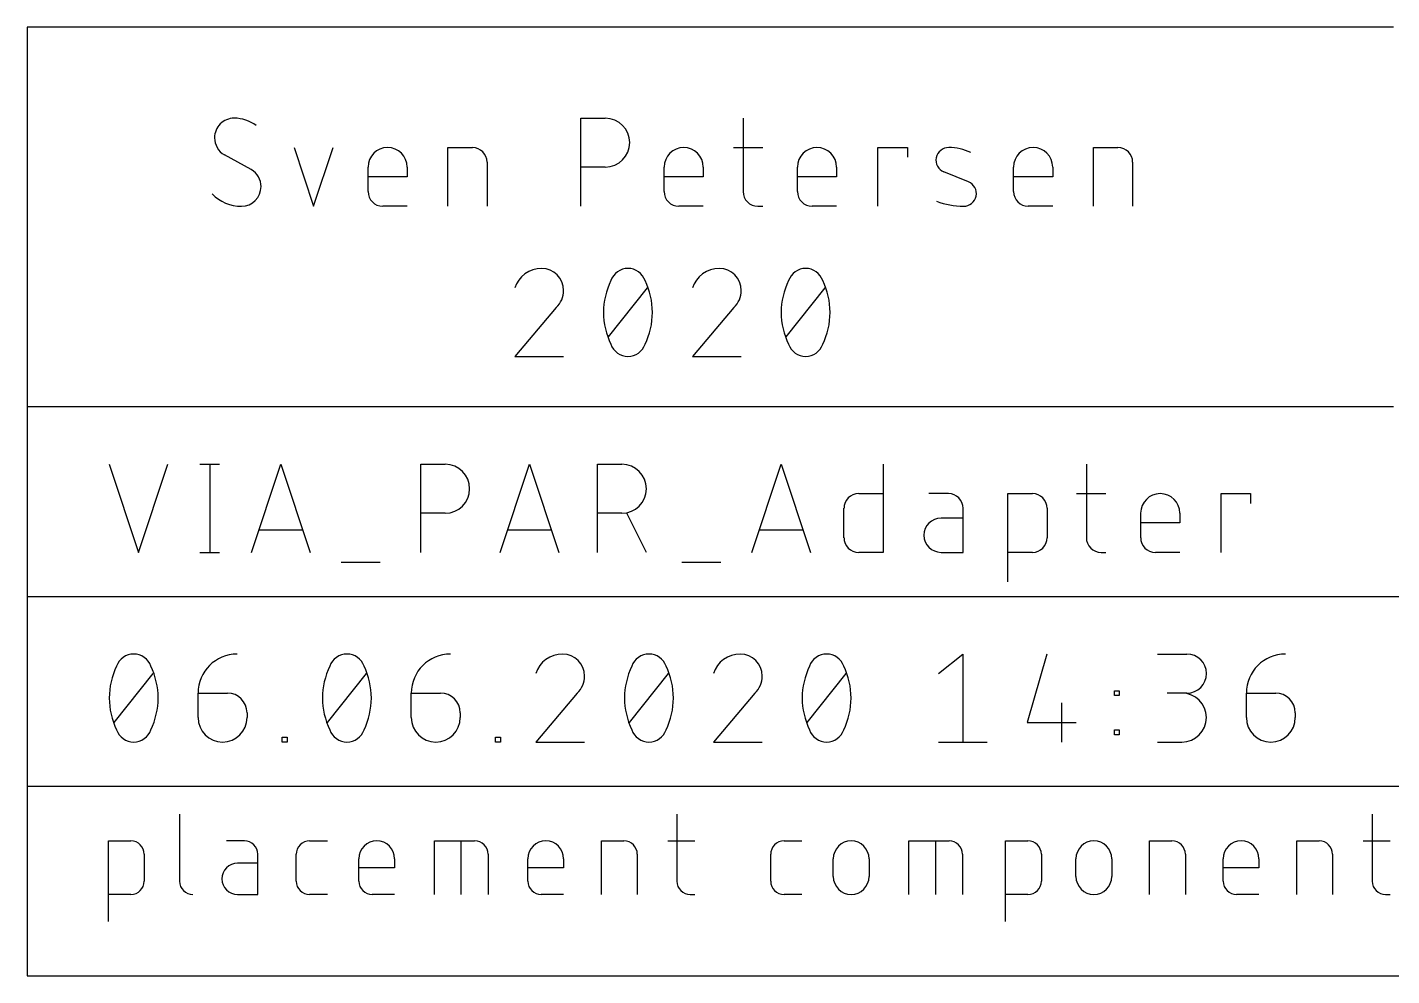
# Model space of a CAD drawing. Extents: x 0 to 54.6, y 0 to 83.9.
# Drawn here: x 0 to 22.83, y 68 to 83.88 of the extents above; entities that cross this region are included whole.
import ezdxf

# ---------------------------------------------------------------- set-up
doc = ezdxf.new("R2010")
doc.units = 0
doc.layers.add('21', color=253, linetype='CONTINUOUS')
doc.layers.add('48', color=213, linetype='CONTINUOUS')

msp = doc.modelspace()

# ---------------------------------------------------------------- linework, layer by layer
at = {"layer": '21'}
for p, q in [((2.5485, 70.7051), (2.5485, 69.5833)), ((10.8694, 70.7051), (10.8694, 69.5833)), ((22.5046, 70.7051), (22.5046, 69.5833)), ((1.3589, 68.9102), (1.3589, 70.2564)), ((1.3589, 70.2564), (1.7328, 70.2564)), ((3.632, 70.2564), (3.3329, 70.2564)), ((4.725, 70.2564), (5.0241, 70.2564)), ((6.813, 69.3589), (6.813, 70.2564)), ((6.813, 70.2564), (7.4861, 70.2564)), ((7.2617, 69.3589), (7.2617, 70.2564)), ((9.609, 69.3589), (9.609, 70.2564)), ((9.609, 70.2564), (9.983, 70.2564)), ((10.7198, 70.2564), (11.1685, 70.2564)), ((12.6643, 70.2564), (12.9635, 70.2564)), ((14.7524, 69.3589), (14.7524, 70.2564)), ((14.7524, 70.2564), (15.4255, 70.2564)), ((15.2011, 69.3589), (15.2011, 70.2564)), ((16.3706, 68.9102), (16.3706, 70.2564)), ((16.3706, 70.2564), (16.7446, 70.2564)), ((18.7804, 69.3589), (18.7804, 70.2564)), ((18.7804, 70.2564), (19.1543, 70.2564)), ((21.2443, 69.3589), (21.2443, 70.2564)), ((21.2443, 70.2564), (21.6182, 70.2564)), ((22.355, 70.2564), (22.8038, 70.2564)), ((1.9572, 70.032), (1.9572, 69.5833)), ((3.8564, 69.8824), (3.5199, 69.8824)), ((3.8564, 69.3589), (3.8564, 70.032)), ((4.5006, 69.5833), (4.5006, 70.032)), ((5.5481, 69.5833), (5.5481, 69.9572)), ((6.1464, 69.9572), (6.1464, 69.8076)), ((7.7105, 70.032), (7.7105, 69.3589)), ((8.3771, 69.5833), (8.3771, 69.9572)), ((8.9754, 69.9572), (8.9754, 69.8076)), ((10.2074, 70.032), (10.2074, 69.3589)), ((12.44, 69.5833), (12.44, 70.032)), ((13.4875, 69.6581), (13.4875, 69.9572)), ((14.0858, 69.9572), (14.0858, 69.6581)), ((15.6498, 70.032), (15.6498, 69.3589)), ((16.969, 70.032), (16.969, 69.5833)), ((17.5484, 69.6581), (17.5484, 69.9572)), ((18.1467, 69.9572), (18.1467, 69.6581)), ((19.3787, 70.032), (19.3787, 69.3589)), ((20.0123, 69.5833), (20.0123, 69.9572)), ((20.6106, 69.9572), (20.6106, 69.8076)), ((21.8426, 70.032), (21.8426, 69.3589)), ((6.1464, 69.8076), (5.5481, 69.8076)), ((8.9754, 69.8076), (8.3771, 69.8076)), ((20.6106, 69.8076), (20.0123, 69.8076)), ((1.7328, 69.3589), (1.3589, 69.3589)), ((3.5199, 69.3589), (3.8564, 69.3589)), ((5.0241, 69.3589), (4.725, 69.3589)), ((6.1464, 69.3589), (5.7725, 69.3589)), ((8.9754, 69.3589), (8.6014, 69.3589)), ((11.0937, 69.3589), (11.1685, 69.3589)), ((12.9635, 69.3589), (12.6643, 69.3589)), ((16.7446, 69.3589), (16.3706, 69.3589)), ((20.6106, 69.3589), (20.2367, 69.3589)), ((22.729, 69.3589), (22.8038, 69.3589))]:
    msp.add_line(p, q, dxfattribs=at)
for centre, radius, start, end in [((1.7328, 70.032), 0.2244, 0, 90), ((3.632, 70.032), 0.2244, 0, 90), ((4.725, 70.032), 0.2244, 89.9992, 180), ((5.8473, 69.9572), 0.2992, 0, 180), ((7.4861, 70.032), 0.2244, 0, 90), ((8.6762, 69.9572), 0.2992, 0, 180), ((9.983, 70.032), 0.2244, 0, 90), ((12.6643, 70.032), 0.2244, 89.9992, 180), ((13.7866, 69.9572), 0.2992, 0, 180), ((15.4255, 70.032), 0.2244, 0, 90), ((16.7446, 70.032), 0.2244, 0, 90), ((17.8475, 69.9572), 0.2992, 0, 180), ((19.1543, 70.032), 0.2244, 0, 90), ((20.3115, 69.9572), 0.2992, 0, 180), ((21.6182, 70.032), 0.2244, 0, 90), ((3.5199, 69.6207), 0.2618, 90, 270), ((13.7866, 69.6581), 0.2992, 180, 0), ((17.8475, 69.6581), 0.2992, 180, 0), ((1.7328, 69.5833), 0.2244, 270.0008, 0), ((2.7729, 69.5833), 0.2244, 180, 270), ((4.725, 69.5833), 0.2244, 180, 270), ((5.7725, 69.5833), 0.2244, 180, 270), ((8.6014, 69.5833), 0.2244, 180, 270), ((11.0937, 69.5833), 0.2244, 180, 270), ((12.6643, 69.5833), 0.2244, 180, 270), ((16.7446, 69.5833), 0.2244, 270.0008, 0), ((20.2367, 69.5833), 0.2244, 180, 270), ((22.729, 69.5833), 0.2244, 180, 270)]:
    msp.add_arc(centre, radius, start, end, dxfattribs=at)
at = {"layer": '48'}
for p, q in [((22.86, 83.875), (0, 83.875)), ((0, 83.875), (0, 77.525)), ((9.2635, 80.88), (9.2635, 82.3531)), ((9.2635, 82.3531), (9.6728, 82.3531)), ((11.9786, 82.3531), (11.9786, 81.1255)), ((3.7477, 81.4938), (3.2975, 81.7393)), ((4.4631, 81.8621), (4.7905, 80.88)), ((4.7905, 80.88), (5.1179, 81.8621)), ((7.0399, 80.88), (7.0399, 81.8621)), ((7.0399, 81.8621), (7.4491, 81.8621)), ((11.8149, 81.8621), (12.306, 81.8621)), ((14.2354, 80.88), (14.2354, 81.8621)), ((14.2354, 81.8621), (14.7265, 81.8621)), ((14.7265, 81.8621), (14.7265, 81.6984)), ((17.8423, 80.88), (17.8423, 81.8621)), ((17.8423, 81.8621), (18.2516, 81.8621)), ((5.702, 81.1255), (5.702, 81.5347)), ((6.3567, 81.5347), (6.3567, 81.371)), ((7.6946, 81.6166), (7.6946, 80.88)), ((9.6728, 81.5347), (9.2635, 81.5347)), ((10.6572, 81.1255), (10.6572, 81.5347)), ((11.312, 81.5347), (11.312, 81.371)), ((12.8871, 81.1255), (12.8871, 81.5347)), ((13.5418, 81.5347), (13.5418, 81.371)), ((16.5044, 81.1255), (16.5044, 81.5347)), ((17.1592, 81.5347), (17.1592, 81.371)), ((18.4971, 81.6166), (18.4971, 80.88)), ((6.3567, 81.371), (5.702, 81.371)), ((11.312, 81.371), (10.6572, 81.371)), ((13.5418, 81.371), (12.8871, 81.371)), ((15.748, 81.2892), (15.3388, 81.4529)), ((17.1592, 81.371), (16.5044, 81.371)), ((6.3567, 80.88), (5.9475, 80.88)), ((11.312, 80.88), (10.9027, 80.88)), ((12.2241, 80.88), (12.306, 80.88)), ((13.5418, 80.88), (13.1326, 80.88)), ((17.1592, 80.88), (16.7499, 80.88)), ((9.7243, 78.6927), (10.3791, 79.5112)), ((12.6975, 78.6927), (13.3522, 79.5112)), ((8.8516, 79.1838), (8.1559, 78.3654)), ((11.8247, 79.1838), (11.1291, 78.3654)), ((8.1559, 78.3654), (8.9744, 78.3654)), ((11.1291, 78.3654), (11.9475, 78.3654)), ((0, 77.525), (0, 74.35)), ((0, 77.525), (22.86, 77.525)), ((1.3716, 76.5598), (1.8627, 75.0866)), ((1.8627, 75.0866), (2.3537, 76.5598)), ((2.8882, 76.5598), (3.2156, 76.5598)), ((3.0519, 76.5598), (3.0519, 75.0866)), ((3.7501, 75.0866), (4.2412, 76.5598)), ((4.2412, 76.5598), (4.7323, 75.0866)), ((6.5835, 75.0866), (6.5835, 76.5598)), ((6.5835, 76.5598), (6.9927, 76.5598)), ((7.9126, 75.0866), (8.4036, 76.5598)), ((8.4036, 76.5598), (8.8947, 75.0866)), ((9.5419, 75.0866), (9.5419, 76.5598)), ((9.5419, 76.5598), (9.9511, 76.5598)), ((12.1245, 75.0866), (12.6156, 76.5598)), ((12.6156, 76.5598), (13.1067, 75.0866)), ((14.3214, 76.5598), (14.3214, 75.0866)), ((17.7225, 76.5598), (17.7225, 75.3321)), ((13.9122, 76.0687), (14.3214, 76.0687)), ((15.4138, 76.0687), (15.0864, 76.0687)), ((16.4102, 74.5955), (16.4102, 76.0687)), ((16.4102, 76.0687), (16.8194, 76.0687)), ((17.5588, 76.0687), (18.0498, 76.0687)), ((19.9793, 75.0866), (19.9793, 76.0687)), ((19.9793, 76.0687), (20.4703, 76.0687)), ((20.4703, 76.0687), (20.4703, 75.905)), ((13.6666, 75.3321), (13.6666, 75.8232)), ((15.6593, 75.0866), (15.6593, 75.8232)), ((17.0649, 75.8232), (17.0649, 75.3321)), ((6.9927, 75.7414), (6.5835, 75.7414)), ((9.9511, 75.7414), (9.5419, 75.7414)), ((10.3603, 75.0866), (10.0329, 75.7414)), ((15.6593, 75.6595), (15.291, 75.6595)), ((18.631, 75.3321), (18.631, 75.7414)), ((19.2857, 75.5777), (18.631, 75.5777)), ((19.2857, 75.7414), (19.2857, 75.5777)), ((4.6095, 75.4549), (3.8729, 75.4549)), ((8.7719, 75.4549), (8.0353, 75.4549)), ((12.9839, 75.4549), (12.2473, 75.4549)), ((2.8882, 75.0866), (3.2156, 75.0866)), ((5.2517, 74.9229), (5.9065, 74.9229)), ((10.9503, 74.9229), (11.605, 74.9229)), ((14.3214, 75.0866), (13.9122, 75.0866)), ((15.291, 75.0866), (15.6593, 75.0866)), ((16.8194, 75.0866), (16.4102, 75.0866)), ((17.968, 75.0866), (18.0498, 75.0866)), ((19.2857, 75.0866), (18.8765, 75.0866)), ((0, 74.35), (0, 71.175)), ((0, 74.35), (36.83, 74.35)), ((15.2463, 73.0574), (15.6555, 73.3848)), ((15.6555, 73.3848), (15.6555, 71.9116)), ((17.0602, 73.3848), (16.7329, 72.239)), ((18.9132, 73.3848), (19.4042, 73.3848)), ((1.4534, 72.239), (2.1082, 73.0574)), ((5.0212, 72.239), (5.676, 73.0574)), ((10.0756, 72.239), (10.7303, 73.0574)), ((13.0487, 72.239), (13.7035, 73.0574)), ((2.8582, 72.73), (3.3492, 72.73)), ((2.8582, 72.3208), (2.8582, 72.73)), ((6.426, 72.73), (6.917, 72.73)), ((6.426, 72.3208), (6.426, 72.73)), ((9.2028, 72.73), (8.5072, 71.9116)), ((12.176, 72.73), (11.4803, 71.9116)), ((18.1913, 72.6891), (18.1913, 72.771)), ((18.1913, 72.771), (18.2732, 72.771)), ((18.2732, 72.6891), (18.1913, 72.6891)), ((18.2732, 72.771), (18.2732, 72.6891)), ((19.4042, 72.73), (19.0769, 72.73)), ((20.3997, 72.73), (20.8908, 72.73)), ((20.3997, 72.3208), (20.3997, 72.73)), ((3.6766, 72.4027), (3.6766, 72.3208)), ((7.2444, 72.4027), (7.2444, 72.3208)), ((17.3058, 72.5664), (17.3058, 71.9116)), ((21.2182, 72.4027), (21.2182, 72.3208)), ((16.7329, 72.239), (17.5513, 72.239)), ((4.2671, 71.9116), (4.2671, 71.9934)), ((4.2671, 71.9934), (4.3489, 71.9934)), ((4.3489, 71.9934), (4.3489, 71.9116)), ((7.8349, 71.9116), (7.8349, 71.9934)), ((7.8349, 71.9934), (7.9167, 71.9934)), ((7.9167, 71.9934), (7.9167, 71.9116)), ((18.1913, 72.0344), (18.1913, 72.1162)), ((18.1913, 72.1162), (18.2732, 72.1162)), ((18.2732, 72.0344), (18.1913, 72.0344)), ((18.2732, 72.1162), (18.2732, 72.0344)), ((4.3489, 71.9116), (4.2671, 71.9116)), ((7.9167, 71.9116), (7.8349, 71.9116)), ((8.5072, 71.9116), (9.3256, 71.9116)), ((11.4803, 71.9116), (12.2987, 71.9116)), ((15.2463, 71.9116), (16.0647, 71.9116)), ((18.9132, 71.9116), (19.3224, 71.9116)), ((0, 71.175), (0, 68)), ((0, 71.175), (36.83, 71.175)), ((0, 68), (54.61, 68))]:
    msp.add_line(p, q, dxfattribs=at)
for centre, radius, start, end in [((3.4612, 82.0258), 0.3274, 89.9995, 180), ((3.4612, 81.7393), 0.6138, 53.1301, 89.9994), ((9.6728, 81.9439), 0.4092, 270, 90), ((3.4663, 82.0258), 0.3325, 180.0001, 239.4891), ((6.0293, 81.5347), 0.3274, 0, 180), ((7.4491, 81.6166), 0.2455, 0, 90), ((10.9846, 81.5347), 0.3274, 0, 180), ((13.2144, 81.5347), 0.3274, 0, 180), ((15.4176, 81.6499), 0.2122, 89.1816, 248.1986), ((15.4074, 80.9327), 0.9294, 65.761, 89.1816), ((16.8318, 81.5347), 0.3274, 0, 180), ((18.2516, 81.6166), 0.2455, 0, 90), ((3.5789, 81.2073), 0.3325, 0.0001, 59.4901), ((15.6692, 81.0921), 0.2122, 269.1816, 68.1989), ((3.584, 81.5715), 0.6916, 224.7606, 269.9999), ((3.584, 81.2073), 0.3274, 270, 0), ((5.9475, 81.1255), 0.2455, 180, 270), ((10.9027, 81.1255), 0.2455, 180, 270), ((12.2241, 81.1255), 0.2455, 180, 270.0007), ((13.1326, 81.1255), 0.2455, 180, 270), ((16.7499, 81.1255), 0.2455, 180, 270), ((15.686, 82.2678), 1.388, 250.2089, 269.1815), ((8.6061, 79.3654), 0.4732, 90, 162.0549), ((8.6061, 79.4703), 0.3683, 0, 90), ((10.0517, 79.5357), 0.3028, 90, 161.0756), ((10.0517, 79.5357), 0.3028, 18.9237, 90.0001), ((11.5792, 79.3654), 0.4732, 90, 162.0549), ((11.5792, 79.4703), 0.3683, 0, 90), ((13.0249, 79.5357), 0.3028, 90, 161.0756), ((13.0249, 79.5357), 0.3028, 18.9237, 90.0001), ((8.5788, 79.4703), 0.3956, 313.6022, 0), ((10.8565, 79.102), 1.214, 154.0109, 180), ((9.2469, 79.102), 1.214, 360, 25.9897), ((11.5519, 79.4703), 0.3956, 313.6022, 0), ((13.8297, 79.102), 1.214, 154.0109, 180), ((12.2201, 79.102), 1.214, 360, 25.9897), ((10.8565, 79.102), 1.214, 180, 205.9889), ((9.2469, 79.102), 1.214, 334.0105, 359.9999), ((13.8297, 79.102), 1.214, 180, 205.9889), ((12.2201, 79.102), 1.214, 334.0105, 359.9999), ((10.0517, 78.6682), 0.3028, 198.9251, 270.0001), ((10.0517, 78.6682), 0.3028, 270, 341.0759), ((13.0249, 78.6682), 0.3028, 198.9251, 270.0001), ((13.0249, 78.6682), 0.3028, 270, 341.0759), ((6.9927, 76.1506), 0.4092, 270, 90), ((9.9511, 76.1506), 0.4092, 270, 90), ((13.9122, 75.8232), 0.2455, 90, 180), ((15.4138, 75.8232), 0.2455, 0, 90), ((16.8194, 75.8232), 0.2455, 0, 90), ((18.9583, 75.7414), 0.3274, 0, 180), ((15.291, 75.3731), 0.2865, 90, 270), ((13.9122, 75.3321), 0.2455, 180, 270), ((16.8194, 75.3321), 0.2455, 270, 0), ((17.968, 75.3321), 0.2455, 180, 270.0007), ((18.8765, 75.3321), 0.2455, 180, 270), ((1.7808, 73.082), 0.3028, 90, 161.0756), ((1.7808, 73.082), 0.3028, 18.9237, 90.0001), ((3.5129, 72.73), 0.6548, 90.0003, 180), ((5.3486, 73.082), 0.3028, 90, 161.0756), ((5.3486, 73.082), 0.3028, 18.9237, 90.0001), ((7.0807, 72.73), 0.6548, 90.0003, 180), ((8.9573, 72.9116), 0.4732, 90, 162.0549), ((8.9573, 73.0165), 0.3683, 0, 90), ((10.4029, 73.082), 0.3028, 90, 161.0756), ((10.4029, 73.082), 0.3028, 18.9237, 90.0001), ((11.9304, 72.9116), 0.4732, 90, 162.0549), ((11.9304, 73.0165), 0.3683, 0, 90), ((13.3761, 73.082), 0.3028, 90, 161.0756), ((13.3761, 73.082), 0.3028, 18.9237, 90.0001), ((19.4042, 73.0574), 0.3274, 270, 90), ((21.0545, 72.73), 0.6548, 90.0003, 180), ((2.5856, 72.6482), 1.214, 154.0109, 180), ((0.976, 72.6482), 1.214, 360, 25.9897), ((6.1534, 72.6482), 1.214, 154.0109, 180), ((4.5438, 72.6482), 1.214, 360, 25.9897), ((11.2078, 72.6482), 1.214, 154.0109, 180), ((9.5982, 72.6482), 1.214, 360, 25.9897), ((14.1809, 72.6482), 1.214, 154.0109, 180), ((12.5713, 72.6482), 1.214, 360, 25.9897), ((8.93, 73.0165), 0.3956, 313.6022, 0), ((11.9032, 73.0165), 0.3956, 313.6022, 0), ((2.5856, 72.6482), 1.214, 180, 205.9889), ((0.976, 72.6482), 1.214, 334.0105, 359.9999), ((3.3492, 72.4027), 0.3274, 0, 90), ((6.1534, 72.6482), 1.214, 180, 205.9889), ((4.5438, 72.6482), 1.214, 334.0105, 359.9999), ((6.917, 72.4027), 0.3274, 0, 90), ((11.2078, 72.6482), 1.214, 180, 205.9889), ((9.5981, 72.6482), 1.214, 334.0105, 359.9999), ((14.1809, 72.6482), 1.214, 180, 205.9889), ((12.5713, 72.6482), 1.214, 334.0105, 359.9999), ((19.3224, 72.3208), 0.4092, 270, 90), ((20.8908, 72.4027), 0.3274, 0, 90), ((3.2674, 72.3208), 0.4092, 180, 0), ((6.8352, 72.3208), 0.4092, 180, 0), ((20.809, 72.3208), 0.4092, 180, 0), ((1.7808, 72.2144), 0.3028, 198.9251, 270.0001), ((1.7808, 72.2144), 0.3028, 270, 341.0759), ((5.3486, 72.2144), 0.3028, 198.9251, 270.0001), ((5.3486, 72.2144), 0.3028, 270, 341.0759), ((10.4029, 72.2144), 0.3028, 198.9251, 270.0001), ((10.4029, 72.2144), 0.3028, 270, 341.0759), ((13.3761, 72.2144), 0.3028, 198.9251, 270.0001), ((13.3761, 72.2144), 0.3028, 270, 341.0759)]:
    msp.add_arc(centre, radius, start, end, dxfattribs=at)

doc.saveas('drawing.dxf')
